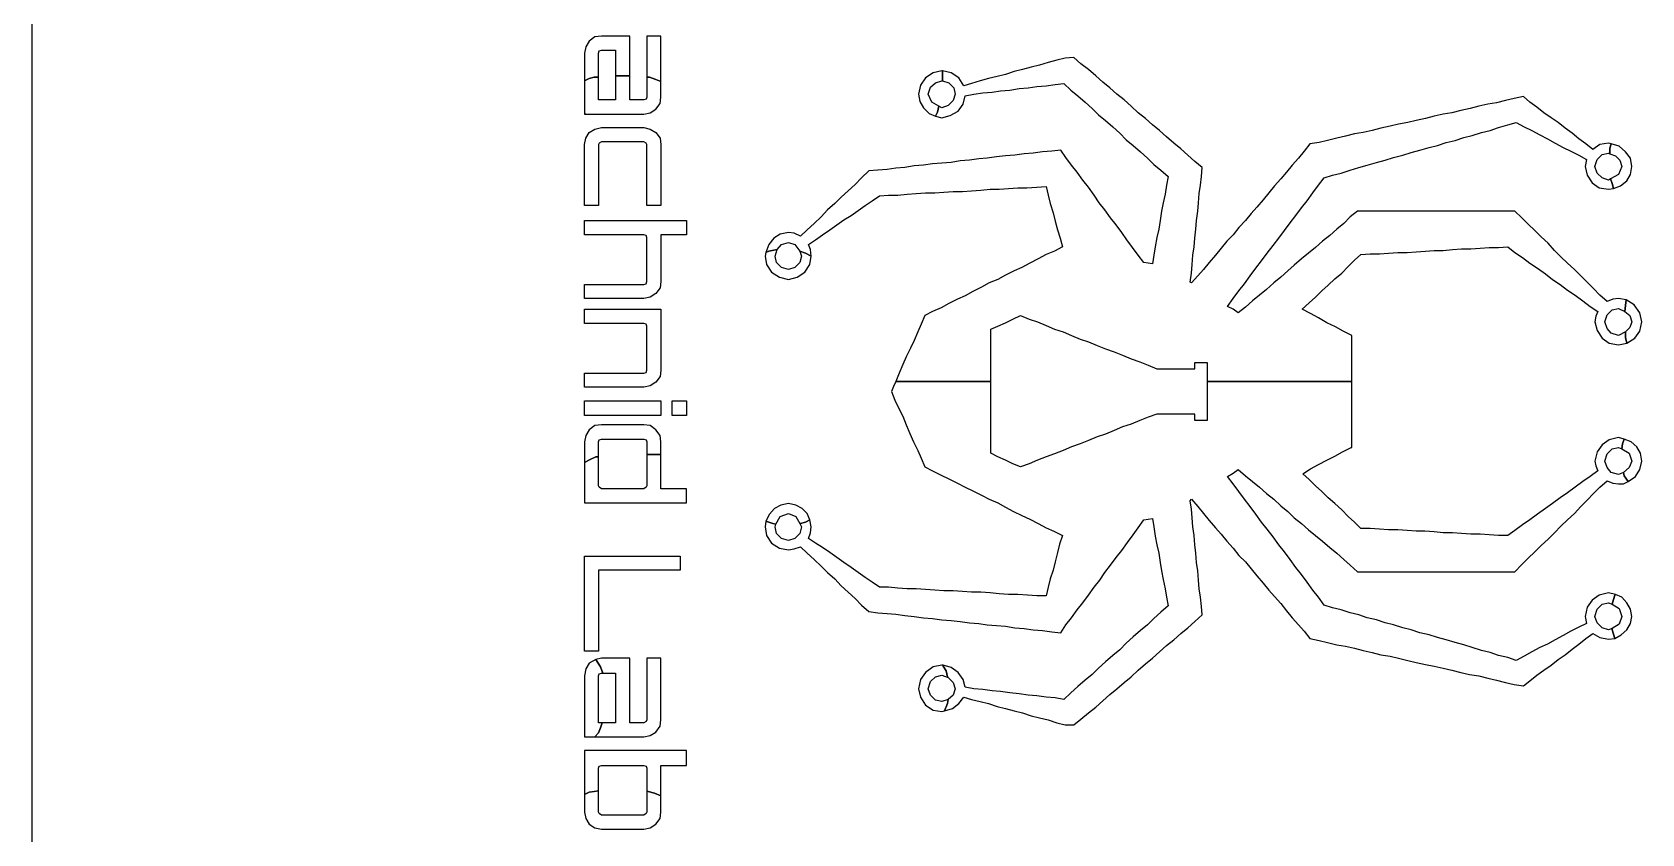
# Model space of a CAD drawing. Extents: x 0 to 104, y 0 to 74.
# Drawn here: x 0 to 22.7, y 43.23 to 54.53 of the extents above; entities that cross this region are included whole.
import ezdxf

# ---------------------------------------------------------------- set-up
doc = ezdxf.new("R2010")
doc.units = 0
doc.layers.add('20', color=178, linetype='CONTINUOUS')
doc.layers.add('21', color=251, linetype='CONTINUOUS')

msp = doc.modelspace()

# ---------------------------------------------------------------- linework, layer by layer
at = {"layer": '20'}
msp.add_line((0, 0), (0, 73.66), dxfattribs=at)
at = {"layer": '21'}
for p, q in [((7.935, 54.47), (7.855, 54.41)), ((8.025, 54.48), (7.935, 54.47)), ((8.425, 54.48), (8.025, 54.48)), ((8.425, 53.92), (8.425, 54.48)), ((8.865, 54.48), (8.665, 54.48)), ((8.665, 54.48), (8.665, 53.9)), ((8.865, 53.84), (8.865, 54.48)), ((7.805, 54.33), (7.785, 54.24)), ((7.855, 54.41), (7.805, 54.33)), ((7.985, 54.24), (7.995, 54.27)), ((7.995, 54.27), (8.025, 54.28)), ((8.025, 54.28), (8.225, 54.28)), ((8.225, 54.28), (8.225, 53.92)), ((7.785, 54.24), (7.785, 53.85)), ((7.985, 53.9), (7.985, 54.24)), ((14.085, 54.04), (13.965, 54.01)), ((14.205, 54.07), (14.085, 54.04)), ((14.325, 54.11), (14.205, 54.07)), ((14.445, 54.14), (14.325, 54.11)), ((14.565, 54.17), (14.445, 54.14)), ((14.685, 54.18), (14.565, 54.17)), ((14.785, 54.09), (14.685, 54.18)), ((14.895, 54.01), (14.785, 54.09)), ((7.855, 53.88), (7.785, 53.85)), ((7.785, 53.85), (7.855, 53.88)), ((7.785, 53.85), (7.785, 53.39)), ((7.925, 53.9), (7.855, 53.88)), ((7.855, 53.88), (7.925, 53.9)), ((7.985, 53.9), (7.925, 53.9)), ((7.925, 53.9), (7.985, 53.9)), ((7.985, 53.58), (7.985, 53.9)), ((8.425, 53.92), (8.225, 53.92)), ((8.225, 53.92), (8.225, 53.58)), ((8.225, 53.92), (8.325, 53.92)), ((8.325, 53.92), (8.425, 53.92)), ((8.425, 53.58), (8.425, 53.92)), ((8.705, 53.9), (8.665, 53.9)), ((8.665, 53.9), (8.665, 53.62)), ((8.665, 53.9), (8.705, 53.9)), ((8.795, 53.87), (8.705, 53.9)), ((8.705, 53.9), (8.795, 53.87)), ((8.865, 53.84), (8.795, 53.87)), ((8.795, 53.87), (8.865, 53.84)), ((8.865, 53.73), (8.865, 53.84)), ((12.525, 53.79), (12.495, 53.66)), ((12.595, 53.89), (12.525, 53.79)), ((12.705, 53.96), (12.595, 53.89)), ((12.665, 53.76), (12.735, 53.82)), ((12.825, 53.99), (12.705, 53.96)), ((12.735, 53.82), (12.825, 53.85)), ((12.835, 53.99), (12.825, 53.99)), ((12.825, 53.85), (12.835, 53.85)), ((12.955, 53.96), (12.835, 53.99)), ((12.835, 53.99), (12.835, 53.85)), ((12.835, 53.85), (12.835, 53.99)), ((12.835, 53.85), (12.925, 53.82)), ((12.925, 53.82), (12.995, 53.75)), ((13.065, 53.89), (12.955, 53.96)), ((13.135, 53.78), (13.065, 53.89)), ((13.245, 53.81), (13.135, 53.78)), ((13.365, 53.85), (13.245, 53.81)), ((13.485, 53.88), (13.365, 53.85)), ((13.605, 53.91), (13.485, 53.88)), ((13.725, 53.94), (13.605, 53.91)), ((13.845, 53.98), (13.725, 53.94)), ((13.965, 54.01), (13.845, 53.98)), ((14.295, 53.78), (14.425, 53.8)), ((14.425, 53.8), (14.545, 53.81)), ((14.545, 53.81), (14.645, 53.72)), ((14.995, 53.92), (14.895, 54.01)), ((15.095, 53.83), (14.995, 53.92)), ((15.195, 53.75), (15.095, 53.83)), ((8.225, 53.58), (7.985, 53.58)), ((8.625, 53.58), (8.425, 53.58)), ((8.655, 53.59), (8.625, 53.58)), ((8.665, 53.62), (8.655, 53.59)), ((8.855, 53.53), (8.865, 53.62)), ((8.865, 53.62), (8.865, 53.73)), ((12.495, 53.66), (12.515, 53.56)), ((12.635, 53.66), (12.665, 53.76)), ((12.685, 53.55), (12.635, 53.66)), ((12.985, 53.57), (12.915, 53.5)), ((13.015, 53.66), (12.985, 53.57)), ((12.995, 53.75), (13.015, 53.66)), ((13.125, 53.52), (13.155, 53.64)), ((13.155, 53.64), (13.275, 53.66)), ((13.275, 53.66), (13.405, 53.68)), ((13.405, 53.68), (13.535, 53.69)), ((13.535, 53.69), (13.655, 53.71)), ((13.655, 53.71), (13.785, 53.72)), ((13.785, 53.72), (13.915, 53.74)), ((13.915, 53.74), (14.045, 53.75)), ((14.045, 53.75), (14.165, 53.77)), ((14.165, 53.77), (14.295, 53.78)), ((14.645, 53.72), (14.745, 53.64)), ((14.745, 53.64), (14.845, 53.55)), ((15.295, 53.66), (15.195, 53.75)), ((15.395, 53.58), (15.295, 53.66)), ((15.495, 53.49), (15.395, 53.58)), ((20.775, 53.57), (20.645, 53.54)), ((20.895, 53.6), (20.775, 53.57)), ((21.025, 53.63), (20.895, 53.6)), ((21.115, 53.55), (21.025, 53.63)), ((7.785, 53.39), (7.805, 53.38)), ((7.785, 53.39), (7.785, 53.38)), ((7.805, 53.38), (7.785, 53.39)), ((7.785, 53.38), (7.805, 53.38)), ((7.805, 53.38), (8.625, 53.38)), ((8.625, 53.38), (8.715, 53.4)), ((8.715, 53.4), (8.795, 53.45)), ((8.795, 53.45), (8.855, 53.53)), ((12.515, 53.56), (12.565, 53.47)), ((12.565, 53.47), (12.645, 53.39)), ((12.645, 53.39), (12.735, 53.35)), ((12.785, 53.49), (12.685, 53.55)), ((12.765, 53.41), (12.735, 53.35)), ((12.735, 53.35), (12.765, 53.41)), ((12.735, 53.35), (12.825, 53.33)), ((12.785, 53.49), (12.765, 53.41)), ((12.765, 53.41), (12.785, 53.49)), ((12.825, 53.47), (12.785, 53.49)), ((12.915, 53.5), (12.825, 53.47)), ((12.825, 53.33), (12.945, 53.36)), ((12.945, 53.36), (13.055, 53.42)), ((13.055, 53.42), (13.125, 53.52)), ((14.845, 53.55), (14.945, 53.46)), ((14.945, 53.46), (15.035, 53.37)), ((15.035, 53.37), (15.135, 53.29)), ((15.595, 53.4), (15.495, 53.49)), ((15.695, 53.32), (15.595, 53.4)), ((19.765, 53.35), (19.645, 53.32)), ((19.895, 53.38), (19.765, 53.35)), ((20.015, 53.4), (19.895, 53.38)), ((20.145, 53.43), (20.015, 53.4)), ((20.275, 53.46), (20.145, 53.43)), ((20.395, 53.49), (20.275, 53.46)), ((20.525, 53.52), (20.395, 53.49)), ((20.645, 53.54), (20.525, 53.52)), ((21.215, 53.48), (21.115, 53.55)), ((21.315, 53.4), (21.215, 53.48)), ((21.415, 53.33), (21.315, 53.4)), ((7.805, 53.04), (7.855, 53.12)), ((7.855, 53.12), (7.935, 53.17)), ((7.935, 53.17), (8.025, 53.19)), ((8.025, 53.19), (8.625, 53.19)), ((8.625, 53.19), (8.715, 53.17)), ((8.715, 53.17), (8.795, 53.12)), ((8.795, 53.12), (8.855, 53.04)), ((15.135, 53.29), (15.235, 53.2)), ((15.235, 53.2), (15.335, 53.11)), ((15.335, 53.11), (15.425, 53.02)), ((15.795, 53.23), (15.695, 53.32)), ((15.895, 53.15), (15.795, 53.23)), ((15.995, 53.06), (15.895, 53.15)), ((18.765, 53.12), (18.645, 53.1)), ((18.895, 53.15), (18.765, 53.12)), ((19.015, 53.18), (18.895, 53.15)), ((19.145, 53.21), (19.015, 53.18)), ((19.265, 53.24), (19.145, 53.21)), ((19.395, 53.26), (19.265, 53.24)), ((19.515, 53.29), (19.395, 53.26)), ((19.645, 53.32), (19.515, 53.29)), ((20.305, 53.08), (20.435, 53.12)), ((20.435, 53.12), (20.555, 53.15)), ((20.555, 53.15), (20.675, 53.19)), ((20.675, 53.19), (20.805, 53.23)), ((20.805, 53.23), (20.925, 53.26)), ((20.925, 53.26), (21.035, 53.2)), ((21.035, 53.2), (21.145, 53.15)), ((21.145, 53.15), (21.255, 53.09)), ((21.515, 53.26), (21.415, 53.33)), ((21.615, 53.18), (21.515, 53.26)), ((21.715, 53.11), (21.615, 53.18)), ((21.805, 53.03), (21.715, 53.11)), ((7.785, 52.95), (7.805, 53.04)), ((7.785, 52.09), (7.785, 52.95)), ((7.995, 52.97), (7.985, 52.95)), ((7.985, 52.95), (7.985, 52.09)), ((8.025, 52.99), (7.995, 52.97)), ((8.625, 52.99), (8.025, 52.99)), ((8.655, 52.97), (8.625, 52.99)), ((8.665, 52.95), (8.655, 52.97)), ((8.665, 52.09), (8.665, 52.95)), ((8.855, 53.04), (8.865, 52.95)), ((8.865, 52.95), (8.865, 52.09)), ((15.425, 53.02), (15.525, 52.94)), ((15.525, 52.94), (15.625, 52.85)), ((16.095, 52.97), (15.995, 53.06)), ((16.195, 52.89), (16.095, 52.97)), ((16.295, 52.8), (16.195, 52.89)), ((18.015, 52.96), (17.935, 52.86)), ((18.145, 52.98), (18.015, 52.96)), ((18.265, 53.01), (18.145, 52.98)), ((18.395, 53.04), (18.265, 53.01)), ((18.515, 53.07), (18.395, 53.04)), ((18.645, 53.1), (18.515, 53.07)), ((19.565, 52.87), (19.695, 52.91)), ((19.695, 52.91), (19.815, 52.94)), ((19.815, 52.94), (19.935, 52.98)), ((19.935, 52.98), (20.065, 53.01)), ((20.065, 53.01), (20.185, 53.05)), ((20.185, 53.05), (20.305, 53.08)), ((21.255, 53.09), (21.365, 53.03)), ((21.365, 53.03), (21.475, 52.97)), ((21.475, 52.97), (21.585, 52.91)), ((21.585, 52.91), (21.695, 52.86)), ((21.905, 52.96), (21.805, 53.03)), ((22.005, 52.88), (21.905, 52.96)), ((22.105, 52.95), (22.005, 52.88)), ((22.225, 52.97), (22.105, 52.95)), ((22.265, 52.96), (22.225, 52.97)), ((22.265, 52.96), (22.245, 52.9)), ((22.245, 52.9), (22.265, 52.96)), ((22.245, 52.9), (22.245, 52.82)), ((22.245, 52.82), (22.245, 52.9)), ((22.375, 52.93), (22.265, 52.96)), ((22.465, 52.85), (22.375, 52.93)), ((12.565, 52.66), (12.435, 52.65)), ((12.695, 52.68), (12.565, 52.66)), ((12.825, 52.69), (12.695, 52.68)), ((12.955, 52.7), (12.825, 52.69)), ((13.085, 52.72), (12.955, 52.7)), ((13.215, 52.73), (13.085, 52.72)), ((13.345, 52.75), (13.215, 52.73)), ((13.465, 52.76), (13.345, 52.75)), ((13.595, 52.78), (13.465, 52.76)), ((13.725, 52.79), (13.595, 52.78)), ((13.855, 52.8), (13.725, 52.79)), ((13.985, 52.82), (13.855, 52.8)), ((14.115, 52.83), (13.985, 52.82)), ((14.245, 52.85), (14.115, 52.83)), ((14.375, 52.86), (14.245, 52.85)), ((14.505, 52.87), (14.375, 52.86)), ((14.575, 52.77), (14.505, 52.87)), ((14.655, 52.66), (14.575, 52.77)), ((14.735, 52.56), (14.655, 52.66)), ((15.625, 52.85), (15.725, 52.76)), ((15.725, 52.76), (15.815, 52.67)), ((15.815, 52.67), (15.915, 52.59)), ((16.395, 52.71), (16.295, 52.8)), ((16.495, 52.63), (16.395, 52.71)), ((17.765, 52.66), (17.685, 52.56)), ((17.855, 52.76), (17.765, 52.66)), ((17.935, 52.86), (17.855, 52.76)), ((18.705, 52.63), (18.825, 52.66)), ((18.825, 52.66), (18.955, 52.7)), ((18.955, 52.7), (19.075, 52.73)), ((19.075, 52.73), (19.195, 52.77)), ((19.195, 52.77), (19.325, 52.8)), ((19.325, 52.8), (19.445, 52.84)), ((19.445, 52.84), (19.565, 52.87)), ((21.695, 52.86), (21.805, 52.8)), ((21.805, 52.8), (21.915, 52.74)), ((21.915, 52.74), (21.895, 52.64)), ((22.035, 52.64), (22.065, 52.74)), ((22.065, 52.74), (22.135, 52.81)), ((22.135, 52.81), (22.225, 52.83)), ((22.225, 52.83), (22.245, 52.82)), ((22.245, 52.82), (22.325, 52.79)), ((22.325, 52.79), (22.385, 52.73)), ((22.385, 52.73), (22.415, 52.64)), ((22.535, 52.76), (22.465, 52.85)), ((22.555, 52.64), (22.535, 52.76)), ((11.695, 52.48), (11.605, 52.39)), ((11.795, 52.58), (11.695, 52.48)), ((11.925, 52.59), (11.795, 52.58)), ((12.055, 52.6), (11.925, 52.59)), ((12.175, 52.62), (12.055, 52.6)), ((12.305, 52.63), (12.175, 52.62)), ((12.435, 52.65), (12.305, 52.63)), ((14.815, 52.45), (14.735, 52.56)), ((14.895, 52.35), (14.815, 52.45)), ((15.915, 52.59), (16.015, 52.5)), ((16.015, 52.5), (15.995, 52.38)), ((16.475, 52.38), (16.485, 52.5)), ((16.485, 52.5), (16.495, 52.63)), ((17.605, 52.47), (17.515, 52.37)), ((17.685, 52.56), (17.605, 52.47)), ((18.135, 52.38), (18.215, 52.48)), ((18.215, 52.48), (18.335, 52.52)), ((18.335, 52.52), (18.455, 52.55)), ((18.455, 52.55), (18.585, 52.59)), ((18.585, 52.59), (18.705, 52.63)), ((21.895, 52.64), (21.925, 52.52)), ((21.925, 52.52), (21.995, 52.41)), ((22.065, 52.55), (22.035, 52.64)), ((22.135, 52.48), (22.065, 52.55)), ((22.225, 52.45), (22.135, 52.48)), ((22.255, 52.47), (22.225, 52.45)), ((22.365, 52.53), (22.255, 52.47)), ((22.255, 52.47), (22.275, 52.4)), ((22.275, 52.4), (22.255, 52.47)), ((22.415, 52.64), (22.365, 52.53)), ((22.395, 52.37), (22.485, 52.44)), ((22.485, 52.44), (22.535, 52.53)), ((22.535, 52.53), (22.555, 52.64)), ((11.405, 52.21), (11.315, 52.12)), ((11.505, 52.3), (11.405, 52.21)), ((11.605, 52.39), (11.505, 52.3)), ((11.845, 52.16), (11.945, 52.23)), ((11.945, 52.23), (12.075, 52.24)), ((12.075, 52.24), (12.205, 52.24)), ((12.205, 52.24), (12.335, 52.25)), ((12.335, 52.25), (12.465, 52.26)), ((12.465, 52.26), (12.595, 52.27)), ((12.595, 52.27), (12.725, 52.27)), ((12.725, 52.27), (12.855, 52.28)), ((12.855, 52.28), (12.985, 52.29)), ((12.985, 52.29), (13.115, 52.29)), ((13.115, 52.29), (13.245, 52.3)), ((13.245, 52.3), (13.375, 52.31)), ((13.375, 52.31), (13.505, 52.32)), ((13.505, 52.32), (13.635, 52.32)), ((13.635, 52.32), (13.765, 52.33)), ((13.765, 52.33), (13.895, 52.34)), ((13.895, 52.34), (14.025, 52.34)), ((14.025, 52.34), (14.165, 52.35)), ((14.165, 52.35), (14.295, 52.36)), ((14.295, 52.36), (14.325, 52.24)), ((14.325, 52.24), (14.355, 52.12)), ((14.975, 52.24), (14.895, 52.35)), ((15.045, 52.13), (14.975, 52.24)), ((15.975, 52.25), (15.945, 52.13)), ((15.995, 52.38), (15.975, 52.25)), ((16.445, 52.13), (16.455, 52.26)), ((16.455, 52.26), (16.475, 52.38)), ((17.435, 52.27), (17.355, 52.17)), ((17.515, 52.37), (17.435, 52.27)), ((17.975, 52.16), (18.055, 52.27)), ((18.055, 52.27), (18.135, 52.38)), ((21.995, 52.41), (22.095, 52.34)), ((22.095, 52.34), (22.225, 52.32)), ((22.225, 52.32), (22.295, 52.33)), ((22.275, 52.4), (22.295, 52.33)), ((22.295, 52.33), (22.275, 52.4)), ((22.295, 52.33), (22.395, 52.37)), ((7.985, 52.09), (7.785, 52.09)), ((8.865, 52.09), (8.665, 52.09)), ((11.215, 52.03), (11.125, 51.93)), ((11.315, 52.12), (11.215, 52.03)), ((11.545, 51.95), (11.645, 52.02)), ((11.645, 52.02), (11.745, 52.09)), ((11.745, 52.09), (11.845, 52.16)), ((14.355, 52.12), (14.395, 51.99)), ((14.395, 51.99), (14.425, 51.87)), ((15.125, 52.03), (15.045, 52.13)), ((15.205, 51.92), (15.125, 52.03)), ((15.925, 52.01), (15.905, 51.88)), ((15.945, 52.13), (15.925, 52.01)), ((16.415, 51.88), (16.435, 52.01)), ((16.435, 52.01), (16.445, 52.13)), ((17.185, 51.98), (17.105, 51.88)), ((17.265, 52.07), (17.185, 51.98)), ((17.355, 52.17), (17.265, 52.07)), ((17.815, 51.95), (17.895, 52.06)), ((17.895, 52.06), (17.975, 52.16)), ((18.685, 52.01), (18.585, 51.93)), ((20.905, 52.01), (18.685, 52.01)), ((21.005, 51.92), (20.905, 52.01)), ((7.785, 51.68), (7.785, 51.88)), ((7.785, 51.88), (9.225, 51.88)), ((9.225, 51.88), (9.225, 51.68)), ((10.925, 51.75), (10.835, 51.66)), ((11.025, 51.84), (10.925, 51.75)), ((11.125, 51.93), (11.025, 51.84)), ((11.145, 51.68), (11.245, 51.75)), ((11.245, 51.75), (11.345, 51.82)), ((11.345, 51.82), (11.445, 51.89)), ((11.445, 51.89), (11.545, 51.95)), ((14.425, 51.87), (14.455, 51.75)), ((14.455, 51.75), (14.495, 51.63)), ((15.285, 51.82), (15.205, 51.92)), ((15.365, 51.71), (15.285, 51.82)), ((15.885, 51.76), (15.855, 51.64)), ((15.905, 51.88), (15.885, 51.76)), ((16.395, 51.63), (16.405, 51.76)), ((16.405, 51.76), (16.415, 51.88)), ((17.015, 51.78), (16.935, 51.68)), ((17.105, 51.88), (17.015, 51.78)), ((17.655, 51.74), (17.735, 51.85)), ((17.735, 51.85), (17.815, 51.95)), ((18.395, 51.76), (18.295, 51.67)), ((18.495, 51.84), (18.395, 51.76)), ((18.585, 51.93), (18.495, 51.84)), ((21.095, 51.83), (21.005, 51.92)), ((21.185, 51.74), (21.095, 51.83)), ((8.625, 51.68), (7.785, 51.68)), ((8.655, 51.67), (8.625, 51.68)), ((8.665, 51.64), (8.655, 51.67)), ((8.665, 51.02), (8.665, 51.64)), ((9.225, 51.68), (8.865, 51.68)), ((8.865, 51.68), (8.865, 51.15)), ((10.385, 51.54), (10.345, 51.43)), ((10.455, 51.63), (10.385, 51.54)), ((10.545, 51.69), (10.455, 51.63)), ((10.505, 51.47), (10.565, 51.54)), ((10.665, 51.71), (10.545, 51.69)), ((10.565, 51.54), (10.665, 51.57)), ((10.745, 51.7), (10.665, 51.71)), ((10.665, 51.57), (10.755, 51.54)), ((10.835, 51.66), (10.745, 51.7)), ((10.755, 51.54), (10.825, 51.45)), ((10.945, 51.54), (11.045, 51.61)), ((10.975, 51.47), (10.945, 51.54)), ((11.045, 51.61), (11.145, 51.68)), ((14.495, 51.63), (14.525, 51.51)), ((15.435, 51.61), (15.365, 51.71)), ((15.515, 51.5), (15.435, 51.61)), ((15.855, 51.64), (15.835, 51.51)), ((16.385, 51.51), (16.395, 51.63)), ((16.845, 51.59), (16.765, 51.49)), ((16.935, 51.68), (16.845, 51.59)), ((17.415, 51.42), (17.495, 51.53)), ((17.495, 51.53), (17.575, 51.63)), ((17.575, 51.63), (17.655, 51.74)), ((18.195, 51.59), (18.095, 51.5)), ((18.295, 51.67), (18.195, 51.59)), ((21.275, 51.65), (21.185, 51.74)), ((21.375, 51.56), (21.275, 51.65)), ((21.465, 51.46), (21.375, 51.56)), ((10.345, 51.43), (10.335, 51.38)), ((10.335, 51.38), (10.355, 51.26)), ((10.345, 51.43), (10.385, 51.45)), ((10.385, 51.45), (10.345, 51.43)), ((10.385, 51.45), (10.505, 51.47)), ((10.505, 51.47), (10.385, 51.45)), ((10.475, 51.38), (10.505, 51.47)), ((10.495, 51.29), (10.475, 51.38)), ((10.825, 51.45), (10.905, 51.42)), ((10.905, 51.42), (10.825, 51.45)), ((10.825, 51.45), (10.845, 51.38)), ((10.845, 51.38), (10.825, 51.29)), ((10.905, 51.42), (10.985, 51.38)), ((10.985, 51.38), (10.905, 51.42)), ((10.965, 51.26), (10.985, 51.38)), ((10.985, 51.38), (10.975, 51.47)), ((14.185, 51.34), (14.065, 51.28)), ((14.295, 51.4), (14.185, 51.34)), ((14.415, 51.45), (14.295, 51.4)), ((14.525, 51.51), (14.415, 51.45)), ((15.595, 51.39), (15.515, 51.5)), ((15.675, 51.29), (15.595, 51.39)), ((15.815, 51.39), (15.795, 51.27)), ((15.835, 51.51), (15.815, 51.39)), ((16.355, 51.26), (16.365, 51.39)), ((16.365, 51.39), (16.385, 51.51)), ((16.685, 51.39), (16.595, 51.29)), ((16.765, 51.49), (16.685, 51.39)), ((17.255, 51.21), (17.335, 51.31)), ((17.335, 51.31), (17.415, 51.42)), ((17.895, 51.34), (17.795, 51.25)), ((17.995, 51.42), (17.895, 51.34)), ((18.095, 51.5), (17.995, 51.42)), ((18.555, 51.23), (18.645, 51.32)), ((18.645, 51.32), (18.735, 51.4)), ((18.735, 51.4), (18.865, 51.41)), ((18.865, 51.41), (18.995, 51.41)), ((18.995, 51.41), (19.125, 51.42)), ((19.125, 51.42), (19.255, 51.43)), ((19.255, 51.43), (19.385, 51.43)), ((19.385, 51.43), (19.515, 51.44)), ((19.515, 51.44), (19.645, 51.45)), ((19.645, 51.45), (19.765, 51.46)), ((19.765, 51.46), (19.895, 51.46)), ((19.895, 51.46), (20.025, 51.47)), ((20.025, 51.47), (20.155, 51.48)), ((20.155, 51.48), (20.285, 51.48)), ((20.285, 51.48), (20.415, 51.49)), ((20.415, 51.49), (20.545, 51.5)), ((20.545, 51.5), (20.675, 51.5)), ((20.675, 51.5), (20.805, 51.51)), ((20.805, 51.51), (20.905, 51.43)), ((20.905, 51.43), (21.015, 51.36)), ((21.015, 51.36), (21.115, 51.28)), ((21.555, 51.37), (21.465, 51.46)), ((21.645, 51.28), (21.555, 51.37)), ((8.865, 51.15), (8.865, 51.02)), ((10.355, 51.26), (10.425, 51.15)), ((10.425, 51.15), (10.535, 51.08)), ((10.565, 51.22), (10.495, 51.29)), ((10.535, 51.08), (10.665, 51.05)), ((10.665, 51.19), (10.565, 51.22)), ((10.755, 51.22), (10.665, 51.19)), ((10.665, 51.05), (10.785, 51.08)), ((10.825, 51.29), (10.755, 51.22)), ((10.785, 51.08), (10.895, 51.15)), ((10.895, 51.15), (10.965, 51.26)), ((13.725, 51.11), (13.615, 51.05)), ((13.845, 51.17), (13.725, 51.11)), ((13.955, 51.22), (13.845, 51.17)), ((14.065, 51.28), (13.955, 51.22)), ((15.795, 51.27), (15.675, 51.29)), ((16.325, 51.01), (16.345, 51.14)), ((16.345, 51.14), (16.355, 51.26)), ((16.435, 51.1), (16.345, 51)), ((16.515, 51.19), (16.435, 51.1)), ((16.595, 51.29), (16.515, 51.19)), ((17.095, 50.99), (17.175, 51.1)), ((17.175, 51.1), (17.255, 51.21)), ((17.605, 51.08), (17.505, 51)), ((17.705, 51.17), (17.605, 51.08)), ((17.795, 51.25), (17.705, 51.17)), ((18.365, 51.06), (18.465, 51.14)), ((18.465, 51.14), (18.555, 51.23)), ((21.115, 51.28), (21.225, 51.21)), ((21.225, 51.21), (21.335, 51.13)), ((21.335, 51.13), (21.435, 51.05)), ((21.745, 51.19), (21.645, 51.28)), ((21.835, 51.1), (21.745, 51.19)), ((21.925, 51.01), (21.835, 51.1)), ((7.785, 50.78), (7.785, 50.98)), ((7.785, 50.98), (8.625, 50.98)), ((8.625, 50.98), (8.655, 50.99)), ((8.655, 50.99), (8.665, 51.02)), ((8.795, 50.85), (8.715, 50.8)), ((8.855, 50.93), (8.795, 50.85)), ((8.865, 51.02), (8.855, 50.93)), ((13.265, 50.88), (13.155, 50.82)), ((13.385, 50.94), (13.265, 50.88)), ((13.495, 51), (13.385, 50.94)), ((13.615, 51.05), (13.495, 51)), ((16.345, 51), (16.325, 51.01)), ((16.935, 50.78), (17.015, 50.89)), ((17.015, 50.89), (17.095, 50.99)), ((17.405, 50.91), (17.305, 50.83)), ((17.505, 51), (17.405, 50.91)), ((18.095, 50.8), (18.185, 50.89)), ((18.185, 50.89), (18.275, 50.97)), ((18.275, 50.97), (18.365, 51.06)), ((21.435, 51.05), (21.545, 50.98)), ((21.545, 50.98), (21.645, 50.9)), ((21.645, 50.9), (21.755, 50.83)), ((22.015, 50.92), (21.925, 51.01)), ((22.105, 50.83), (22.015, 50.92)), ((8.625, 50.78), (7.785, 50.78)), ((7.785, 50.43), (7.785, 50.63)), ((7.785, 50.63), (8.865, 50.63)), ((8.715, 50.8), (8.625, 50.78)), ((8.865, 50.63), (8.865, 49.9)), ((12.815, 50.65), (12.695, 50.6)), ((12.925, 50.71), (12.815, 50.65)), ((13.045, 50.77), (12.925, 50.71)), ((13.155, 50.82), (13.045, 50.77)), ((16.855, 50.67), (16.935, 50.78)), ((16.935, 50.63), (16.855, 50.67)), ((17.005, 50.58), (16.935, 50.63)), ((17.105, 50.66), (17.005, 50.58)), ((17.205, 50.75), (17.105, 50.66)), ((17.305, 50.83), (17.205, 50.75)), ((17.905, 50.63), (18.005, 50.72)), ((18.025, 50.57), (17.905, 50.63)), ((18.005, 50.72), (18.095, 50.8)), ((21.755, 50.83), (21.865, 50.75)), ((21.865, 50.75), (21.965, 50.67)), ((21.965, 50.67), (22.075, 50.6)), ((22.205, 50.74), (22.105, 50.83)), ((22.285, 50.77), (22.205, 50.74)), ((22.205, 50.55), (22.275, 50.62)), ((22.275, 50.62), (22.365, 50.64)), ((22.365, 50.78), (22.285, 50.77)), ((22.475, 50.76), (22.365, 50.78)), ((22.365, 50.64), (22.455, 50.6)), ((22.465, 50.68), (22.455, 50.6)), ((22.455, 50.6), (22.465, 50.68)), ((22.475, 50.76), (22.465, 50.68)), ((22.465, 50.68), (22.475, 50.76)), ((22.585, 50.69), (22.475, 50.76)), ((22.665, 50.58), (22.585, 50.69)), ((8.625, 50.43), (7.785, 50.43)), ((8.655, 50.42), (8.625, 50.43)), ((8.665, 50.39), (8.655, 50.42)), ((8.665, 49.77), (8.665, 50.39)), ((12.535, 50.42), (12.485, 50.31)), ((12.585, 50.54), (12.535, 50.42)), ((12.695, 50.6), (12.585, 50.54)), ((13.515, 50.35), (13.615, 50.39)), ((13.615, 50.39), (13.725, 50.44)), ((13.725, 50.44), (13.825, 50.49)), ((13.825, 50.49), (13.935, 50.54)), ((13.935, 50.54), (14.055, 50.49)), ((14.055, 50.49), (14.175, 50.45)), ((14.175, 50.45), (14.295, 50.4)), ((14.295, 50.4), (14.415, 50.35)), ((18.135, 50.51), (18.025, 50.57)), ((18.255, 50.44), (18.135, 50.51)), ((18.375, 50.38), (18.255, 50.44)), ((22.045, 50.53), (22.035, 50.45)), ((22.035, 50.45), (22.065, 50.33)), ((22.075, 50.6), (22.045, 50.53)), ((22.175, 50.45), (22.205, 50.55)), ((22.205, 50.36), (22.175, 50.45)), ((22.455, 50.6), (22.525, 50.54)), ((22.525, 50.54), (22.555, 50.45)), ((22.555, 50.45), (22.525, 50.37)), ((22.695, 50.45), (22.665, 50.58)), ((22.665, 50.32), (22.695, 50.45)), ((12.435, 50.19), (12.385, 50.08)), ((12.485, 50.31), (12.435, 50.19)), ((13.515, 49.61), (13.515, 50.35)), ((14.415, 50.35), (14.535, 50.31)), ((14.535, 50.31), (14.655, 50.26)), ((14.655, 50.26), (14.775, 50.21)), ((14.775, 50.21), (14.895, 50.17)), ((14.895, 50.17), (15.015, 50.12)), ((18.485, 50.32), (18.375, 50.38)), ((18.605, 50.26), (18.485, 50.32)), ((18.605, 49.61), (18.605, 50.26)), ((22.065, 50.33), (22.135, 50.22)), ((22.135, 50.22), (22.235, 50.15)), ((22.265, 50.29), (22.205, 50.36)), ((22.365, 50.26), (22.265, 50.29)), ((22.465, 50.31), (22.365, 50.26)), ((22.525, 50.37), (22.465, 50.31)), ((22.465, 50.31), (22.465, 50.23)), ((22.465, 50.23), (22.465, 50.31)), ((22.465, 50.23), (22.485, 50.15)), ((22.485, 50.15), (22.465, 50.23)), ((22.485, 50.15), (22.595, 50.22)), ((22.595, 50.22), (22.665, 50.32)), ((12.325, 49.96), (12.275, 49.85)), ((12.385, 50.08), (12.325, 49.96)), ((15.015, 50.12), (15.135, 50.07)), ((15.135, 50.07), (15.255, 50.03)), ((15.255, 50.03), (15.375, 49.98)), ((15.375, 49.98), (15.495, 49.93)), ((15.495, 49.93), (15.615, 49.89)), ((22.235, 50.15), (22.365, 50.13)), ((22.365, 50.13), (22.485, 50.15)), ((7.785, 49.53), (7.785, 49.73)), ((7.785, 49.73), (8.625, 49.73)), ((8.625, 49.73), (8.655, 49.74)), ((8.655, 49.74), (8.665, 49.77)), ((8.865, 49.77), (8.855, 49.68)), ((8.865, 49.9), (8.865, 49.77)), ((12.225, 49.73), (12.175, 49.61)), ((12.275, 49.85), (12.225, 49.73)), ((15.615, 49.89), (15.735, 49.84)), ((15.735, 49.84), (15.855, 49.79)), ((15.855, 49.79), (16.395, 49.79)), ((16.395, 49.79), (16.395, 49.88)), ((16.395, 49.88), (16.565, 49.88)), ((16.565, 49.88), (16.565, 49.61)), ((8.625, 49.53), (7.785, 49.53)), ((8.715, 49.55), (8.625, 49.53)), ((8.795, 49.6), (8.715, 49.55)), ((8.855, 49.68), (8.795, 49.6)), ((12.145, 49.54), (12.115, 49.47)), ((12.175, 49.61), (12.145, 49.54)), ((12.175, 49.61), (13.515, 49.61)), ((12.305, 49.61), (12.175, 49.61)), ((13.515, 49.61), (12.305, 49.61)), ((13.515, 48.6), (13.515, 49.61)), ((16.565, 49.61), (18.605, 49.61)), ((18.605, 49.61), (16.565, 49.61)), ((16.565, 49.61), (16.565, 49.06)), ((18.605, 48.68), (18.605, 49.61)), ((7.785, 49.34), (8.865, 49.34)), ((7.785, 49.24), (7.785, 49.34)), ((8.865, 49.34), (8.865, 49.13)), ((9.025, 49.13), (9.025, 49.34)), ((9.025, 49.34), (9.125, 49.34)), ((9.125, 49.34), (9.225, 49.34)), ((9.225, 49.34), (9.225, 49.13)), ((12.115, 49.47), (12.165, 49.35)), ((12.165, 49.35), (12.215, 49.24)), ((7.785, 49.13), (7.785, 49.24)), ((8.865, 49.13), (7.785, 49.13)), ((9.225, 49.13), (9.025, 49.13)), ((12.215, 49.24), (12.275, 49.12)), ((12.275, 49.12), (12.325, 49)), ((15.615, 49.06), (15.495, 49.01)), ((15.735, 49.11), (15.615, 49.06)), ((15.855, 49.15), (15.735, 49.11)), ((16.395, 49.15), (15.855, 49.15)), ((16.395, 49.06), (16.395, 49.15)), ((16.565, 49.06), (16.395, 49.06)), ((7.805, 48.85), (7.785, 48.76)), ((7.855, 48.93), (7.805, 48.85)), ((7.935, 48.99), (7.855, 48.93)), ((8.025, 49), (7.935, 48.99)), ((7.995, 48.79), (8.025, 48.8)), ((8.625, 49), (8.025, 49)), ((8.025, 48.8), (8.625, 48.8)), ((8.715, 48.99), (8.625, 49)), ((8.625, 48.8), (8.655, 48.79)), ((8.795, 48.93), (8.715, 48.99)), ((8.855, 48.85), (8.795, 48.93)), ((8.865, 48.76), (8.855, 48.85)), ((12.325, 49), (12.375, 48.88)), ((12.375, 48.88), (12.425, 48.76)), ((15.015, 48.83), (14.895, 48.78)), ((15.135, 48.87), (15.015, 48.83)), ((15.255, 48.92), (15.135, 48.87)), ((15.375, 48.97), (15.255, 48.92)), ((15.495, 49.01), (15.375, 48.97)), ((22.365, 48.82), (22.235, 48.79)), ((22.445, 48.8), (22.365, 48.82)), ((22.445, 48.8), (22.425, 48.73)), ((22.425, 48.73), (22.445, 48.8)), ((22.545, 48.76), (22.445, 48.8)), ((7.785, 48.76), (7.785, 48.47)), ((7.985, 48.76), (7.995, 48.79)), ((7.985, 48.55), (7.985, 48.76)), ((8.655, 48.79), (8.665, 48.76)), ((8.665, 48.76), (8.665, 48.58)), ((8.865, 48.58), (8.665, 48.58)), ((8.665, 48.58), (8.665, 48.14)), ((8.665, 48.58), (8.765, 48.58)), ((8.765, 48.58), (8.865, 48.58)), ((8.865, 48.58), (8.865, 48.76)), ((8.865, 48.46), (8.865, 48.58)), ((12.425, 48.76), (12.485, 48.64)), ((12.485, 48.64), (12.535, 48.53)), ((13.615, 48.55), (13.515, 48.6)), ((14.415, 48.59), (14.295, 48.55)), ((14.535, 48.64), (14.415, 48.59)), ((14.655, 48.69), (14.535, 48.64)), ((14.775, 48.73), (14.655, 48.69)), ((14.895, 48.78), (14.775, 48.73)), ((18.365, 48.56), (18.475, 48.62)), ((18.475, 48.62), (18.595, 48.68)), ((18.595, 48.68), (18.605, 48.68)), ((22.065, 48.62), (22.035, 48.49)), ((22.135, 48.72), (22.065, 48.62)), ((22.235, 48.79), (22.135, 48.72)), ((22.175, 48.49), (22.205, 48.59)), ((22.205, 48.59), (22.275, 48.66)), ((22.275, 48.66), (22.365, 48.68)), ((22.365, 48.68), (22.415, 48.66)), ((22.425, 48.73), (22.415, 48.66)), ((22.415, 48.66), (22.425, 48.73)), ((22.415, 48.66), (22.515, 48.6)), ((22.515, 48.6), (22.555, 48.49)), ((22.625, 48.69), (22.545, 48.76)), ((22.675, 48.6), (22.625, 48.69)), ((22.695, 48.49), (22.675, 48.6)), ((7.865, 48.51), (7.785, 48.47)), ((7.785, 48.47), (7.865, 48.51)), ((7.785, 48.47), (7.785, 47.9)), ((7.945, 48.55), (7.865, 48.51)), ((7.865, 48.51), (7.945, 48.55)), ((7.985, 48.55), (7.945, 48.55)), ((7.945, 48.55), (7.985, 48.55)), ((7.985, 48.14), (7.985, 48.55)), ((8.865, 48.1), (8.865, 48.46)), ((12.535, 48.53), (12.585, 48.41)), ((12.585, 48.41), (12.695, 48.35)), ((12.695, 48.35), (12.815, 48.29)), ((13.725, 48.5), (13.615, 48.55)), ((13.825, 48.45), (13.725, 48.5)), ((13.935, 48.41), (13.825, 48.45)), ((14.055, 48.45), (13.935, 48.41)), ((14.175, 48.5), (14.055, 48.45)), ((14.295, 48.55), (14.175, 48.5)), ((16.935, 48.32), (17.005, 48.37)), ((17.005, 48.37), (17.105, 48.28)), ((17.915, 48.31), (18.025, 48.38)), ((18.025, 48.38), (18.135, 48.44)), ((18.135, 48.44), (18.255, 48.5)), ((18.255, 48.5), (18.365, 48.56)), ((22.075, 48.35), (21.965, 48.27)), ((22.035, 48.49), (22.045, 48.42)), ((22.045, 48.42), (22.075, 48.35)), ((22.205, 48.4), (22.175, 48.49)), ((22.265, 48.33), (22.205, 48.4)), ((22.515, 48.4), (22.435, 48.33)), ((22.555, 48.49), (22.515, 48.4)), ((22.605, 48.27), (22.665, 48.37)), ((22.665, 48.37), (22.695, 48.49)), ((7.995, 48.12), (7.985, 48.14)), ((8.025, 48.1), (7.995, 48.12)), ((8.655, 48.12), (8.625, 48.1)), ((8.665, 48.14), (8.655, 48.12)), ((12.815, 48.29), (12.925, 48.24)), ((12.925, 48.24), (13.045, 48.18)), ((13.045, 48.18), (13.155, 48.12)), ((13.155, 48.12), (13.265, 48.07)), ((16.855, 48.27), (16.935, 48.32)), ((16.935, 48.17), (16.855, 48.27)), ((17.015, 48.06), (16.935, 48.17)), ((17.105, 48.28), (17.205, 48.2)), ((17.205, 48.2), (17.305, 48.12)), ((17.305, 48.12), (17.405, 48.03)), ((18.005, 48.23), (17.915, 48.31)), ((18.095, 48.14), (18.005, 48.23)), ((18.185, 48.06), (18.095, 48.14)), ((21.755, 48.12), (21.645, 48.04)), ((21.865, 48.2), (21.755, 48.12)), ((21.965, 48.27), (21.865, 48.2)), ((22.015, 48.03), (22.105, 48.12)), ((22.105, 48.12), (22.205, 48.21)), ((22.205, 48.21), (22.285, 48.18)), ((22.365, 48.3), (22.265, 48.33)), ((22.285, 48.18), (22.365, 48.17)), ((22.435, 48.33), (22.365, 48.3)), ((22.365, 48.17), (22.435, 48.17)), ((22.435, 48.33), (22.445, 48.28)), ((22.445, 48.28), (22.435, 48.33)), ((22.435, 48.17), (22.505, 48.2)), ((22.445, 48.28), (22.505, 48.2)), ((22.505, 48.2), (22.445, 48.28)), ((22.505, 48.2), (22.605, 48.27)), ((7.785, 47.9), (9.225, 47.9)), ((8.625, 48.1), (8.025, 48.1)), ((9.225, 48.1), (8.865, 48.1)), ((9.225, 47.9), (9.225, 48.1)), ((10.665, 47.89), (10.555, 47.87)), ((10.765, 47.87), (10.665, 47.89)), ((13.265, 48.07), (13.385, 48.01)), ((13.385, 48.01), (13.495, 47.95)), ((13.495, 47.95), (13.615, 47.9)), ((13.615, 47.9), (13.725, 47.84)), ((16.325, 47.93), (16.345, 47.95)), ((16.345, 47.81), (16.325, 47.93)), ((16.345, 47.95), (16.435, 47.85)), ((17.095, 47.95), (17.015, 48.06)), ((17.175, 47.85), (17.095, 47.95)), ((17.405, 48.03), (17.505, 47.95)), ((17.505, 47.95), (17.605, 47.86)), ((18.275, 47.97), (18.185, 48.06)), ((18.365, 47.89), (18.275, 47.97)), ((18.465, 47.8), (18.365, 47.89)), ((21.435, 47.89), (21.335, 47.82)), ((21.545, 47.97), (21.435, 47.89)), ((21.645, 48.04), (21.545, 47.97)), ((21.835, 47.85), (21.925, 47.94)), ((21.925, 47.94), (22.015, 48.03)), ((10.395, 47.74), (10.345, 47.64)), ((10.465, 47.82), (10.395, 47.74)), ((10.555, 47.87), (10.465, 47.82)), ((10.485, 47.6), (10.545, 47.71)), ((10.545, 47.71), (10.665, 47.75)), ((10.665, 47.75), (10.765, 47.71)), ((10.855, 47.82), (10.765, 47.87)), ((10.765, 47.71), (10.825, 47.61)), ((10.925, 47.75), (10.855, 47.82)), ((10.965, 47.66), (10.905, 47.63)), ((10.905, 47.63), (10.965, 47.66)), ((10.965, 47.66), (10.925, 47.75)), ((10.985, 47.56), (10.965, 47.66)), ((13.725, 47.84), (13.835, 47.78)), ((13.835, 47.78), (13.955, 47.72)), ((13.955, 47.72), (14.065, 47.67)), ((14.065, 47.67), (14.185, 47.61)), ((15.595, 47.55), (15.675, 47.66)), ((15.675, 47.66), (15.795, 47.68)), ((15.795, 47.68), (15.815, 47.56)), ((16.355, 47.69), (16.345, 47.81)), ((16.365, 47.56), (16.355, 47.69)), ((16.435, 47.85), (16.515, 47.75)), ((16.515, 47.75), (16.595, 47.65)), ((17.255, 47.74), (17.175, 47.85)), ((17.335, 47.63), (17.255, 47.74)), ((17.605, 47.86), (17.705, 47.78)), ((17.705, 47.78), (17.795, 47.69)), ((17.795, 47.69), (17.895, 47.61)), ((18.555, 47.71), (18.465, 47.8)), ((18.645, 47.63), (18.555, 47.71)), ((21.115, 47.66), (21.015, 47.59)), ((21.225, 47.74), (21.115, 47.66)), ((21.335, 47.82), (21.225, 47.74)), ((21.555, 47.57), (21.645, 47.66)), ((21.645, 47.66), (21.745, 47.75)), ((21.745, 47.75), (21.835, 47.85)), ((10.345, 47.64), (10.335, 47.56)), ((10.335, 47.56), (10.355, 47.44)), ((10.445, 47.61), (10.345, 47.64)), ((10.345, 47.64), (10.445, 47.61)), ((10.355, 47.44), (10.425, 47.33)), ((10.485, 47.6), (10.445, 47.61)), ((10.445, 47.61), (10.485, 47.6)), ((10.475, 47.56), (10.485, 47.6)), ((10.495, 47.47), (10.475, 47.56)), ((10.565, 47.4), (10.495, 47.47)), ((10.825, 47.47), (10.755, 47.4)), ((10.835, 47.61), (10.825, 47.61)), ((10.825, 47.61), (10.845, 47.56)), ((10.825, 47.61), (10.835, 47.61)), ((10.845, 47.56), (10.825, 47.47)), ((10.905, 47.63), (10.835, 47.61)), ((10.835, 47.61), (10.905, 47.63)), ((10.945, 47.4), (10.975, 47.48)), ((10.975, 47.48), (10.985, 47.56)), ((14.185, 47.61), (14.295, 47.55)), ((14.295, 47.55), (14.405, 47.5)), ((14.405, 47.5), (14.525, 47.44)), ((14.525, 47.44), (14.485, 47.32)), ((15.445, 47.34), (15.525, 47.45)), ((15.525, 47.45), (15.595, 47.55)), ((15.815, 47.56), (15.835, 47.43)), ((16.385, 47.44), (16.365, 47.56)), ((16.395, 47.31), (16.385, 47.44)), ((16.595, 47.65), (16.685, 47.55)), ((16.685, 47.55), (16.765, 47.46)), ((16.765, 47.46), (16.845, 47.36)), ((17.415, 47.53), (17.335, 47.63)), ((17.495, 47.42), (17.415, 47.53)), ((17.895, 47.61), (17.995, 47.52)), ((17.995, 47.52), (18.095, 47.44)), ((18.095, 47.44), (18.195, 47.36)), ((18.735, 47.54), (18.645, 47.63)), ((18.865, 47.54), (18.735, 47.54)), ((18.995, 47.53), (18.865, 47.54)), ((19.125, 47.52), (18.995, 47.53)), ((19.255, 47.52), (19.125, 47.52)), ((19.385, 47.51), (19.255, 47.52)), ((19.515, 47.5), (19.385, 47.51)), ((19.635, 47.5), (19.515, 47.5)), ((19.765, 47.49), (19.635, 47.5)), ((19.895, 47.48), (19.765, 47.49)), ((20.025, 47.48), (19.895, 47.48)), ((20.155, 47.47), (20.025, 47.48)), ((20.285, 47.46), (20.155, 47.47)), ((20.415, 47.46), (20.285, 47.46)), ((20.545, 47.45), (20.415, 47.46)), ((20.675, 47.44), (20.545, 47.45)), ((20.805, 47.44), (20.675, 47.44)), ((20.905, 47.51), (20.805, 47.44)), ((21.015, 47.59), (20.905, 47.51)), ((21.375, 47.39), (21.465, 47.48)), ((21.465, 47.48), (21.555, 47.57)), ((10.425, 47.33), (10.535, 47.26)), ((10.535, 47.26), (10.665, 47.24)), ((10.665, 47.37), (10.565, 47.4)), ((10.755, 47.4), (10.665, 47.37)), ((10.665, 47.24), (10.745, 47.25)), ((10.745, 47.25), (10.835, 47.28)), ((10.835, 47.28), (10.925, 47.19)), ((11.045, 47.33), (10.945, 47.4)), ((11.145, 47.27), (11.045, 47.33)), ((11.245, 47.2), (11.145, 47.27)), ((14.485, 47.32), (14.455, 47.2)), ((15.285, 47.13), (15.365, 47.23)), ((15.365, 47.23), (15.445, 47.34)), ((15.835, 47.43), (15.855, 47.31)), ((15.855, 47.31), (15.885, 47.19)), ((16.405, 47.19), (16.395, 47.31)), ((16.845, 47.36), (16.935, 47.26)), ((16.935, 47.26), (17.015, 47.16)), ((17.575, 47.31), (17.495, 47.42)), ((17.655, 47.21), (17.575, 47.31)), ((17.735, 47.1), (17.655, 47.21)), ((18.195, 47.36), (18.295, 47.27)), ((18.295, 47.27), (18.395, 47.19)), ((21.095, 47.12), (21.185, 47.21)), ((21.185, 47.21), (21.275, 47.3)), ((21.275, 47.3), (21.375, 47.39)), ((7.785, 47.15), (9.135, 47.15)), ((7.785, 47.03), (7.785, 47.15)), ((7.785, 45.81), (7.785, 47.03)), ((9.135, 47.15), (9.135, 46.95)), ((10.925, 47.19), (11.025, 47.1)), ((11.025, 47.1), (11.125, 47.01)), ((11.125, 47.01), (11.215, 46.92)), ((11.345, 47.13), (11.245, 47.2)), ((11.445, 47.06), (11.345, 47.13)), ((11.545, 46.99), (11.445, 47.06)), ((11.645, 46.92), (11.545, 46.99)), ((14.425, 47.07), (14.395, 46.95)), ((14.455, 47.2), (14.425, 47.07)), ((15.125, 46.92), (15.205, 47.02)), ((15.205, 47.02), (15.285, 47.13)), ((15.885, 47.19), (15.905, 47.06)), ((15.905, 47.06), (15.925, 46.94)), ((16.415, 47.06), (16.405, 47.19)), ((16.435, 46.94), (16.415, 47.06)), ((17.015, 47.16), (17.105, 47.07)), ((17.105, 47.07), (17.185, 46.97)), ((17.815, 46.99), (17.735, 47.1)), ((17.895, 46.89), (17.815, 46.99)), ((18.395, 47.19), (18.495, 47.1)), ((18.495, 47.1), (18.585, 47.02)), ((18.585, 47.02), (18.685, 46.93)), ((20.905, 46.93), (21.005, 47.03)), ((21.005, 47.03), (21.095, 47.12)), ((9.135, 46.95), (7.985, 46.95)), ((7.985, 46.95), (7.985, 45.81)), ((11.215, 46.92), (11.315, 46.83)), ((11.315, 46.83), (11.405, 46.73)), ((11.745, 46.85), (11.645, 46.92)), ((11.845, 46.78), (11.745, 46.85)), ((11.945, 46.71), (11.845, 46.78)), ((14.355, 46.83), (14.325, 46.71)), ((14.395, 46.95), (14.355, 46.83)), ((14.975, 46.71), (15.055, 46.81)), ((15.055, 46.81), (15.125, 46.92)), ((15.925, 46.94), (15.945, 46.82)), ((15.945, 46.82), (15.975, 46.69)), ((16.445, 46.81), (16.435, 46.94)), ((16.455, 46.69), (16.445, 46.81)), ((17.185, 46.97), (17.265, 46.87)), ((17.265, 46.87), (17.355, 46.77)), ((17.355, 46.77), (17.435, 46.67)), ((17.975, 46.78), (17.895, 46.89)), ((18.055, 46.67), (17.975, 46.78)), ((18.685, 46.93), (20.905, 46.93)), ((11.405, 46.73), (11.505, 46.64)), ((11.505, 46.64), (11.605, 46.55)), ((11.605, 46.55), (11.695, 46.46)), ((12.075, 46.71), (11.945, 46.71)), ((12.205, 46.7), (12.075, 46.71)), ((12.335, 46.69), (12.205, 46.7)), ((12.465, 46.69), (12.335, 46.69)), ((12.595, 46.68), (12.465, 46.69)), ((12.725, 46.67), (12.595, 46.68)), ((12.855, 46.66), (12.725, 46.67)), ((12.985, 46.66), (12.855, 46.66)), ((13.115, 46.65), (12.985, 46.66)), ((13.245, 46.64), (13.115, 46.65)), ((13.375, 46.64), (13.245, 46.64)), ((13.505, 46.63), (13.375, 46.64)), ((13.635, 46.62), (13.505, 46.63)), ((13.765, 46.61), (13.635, 46.62)), ((13.895, 46.61), (13.765, 46.61)), ((14.035, 46.6), (13.895, 46.61)), ((14.165, 46.59), (14.035, 46.6)), ((14.295, 46.59), (14.165, 46.59)), ((14.325, 46.71), (14.295, 46.59)), ((14.815, 46.49), (14.895, 46.6)), ((14.895, 46.6), (14.975, 46.71)), ((15.975, 46.69), (15.995, 46.57)), ((15.995, 46.57), (16.015, 46.45)), ((16.475, 46.57), (16.455, 46.69)), ((16.485, 46.44), (16.475, 46.57)), ((17.435, 46.67), (17.515, 46.58)), ((17.515, 46.58), (17.605, 46.48)), ((18.135, 46.57), (18.055, 46.67)), ((18.215, 46.46), (18.135, 46.57)), ((21.995, 46.53), (21.925, 46.43)), ((22.095, 46.6), (21.995, 46.53)), ((22.225, 46.63), (22.095, 46.6)), ((22.325, 46.61), (22.225, 46.63)), ((22.275, 46.47), (22.295, 46.54)), ((22.295, 46.54), (22.275, 46.47)), ((22.295, 46.54), (22.315, 46.6)), ((22.315, 46.6), (22.295, 46.54)), ((22.315, 46.6), (22.325, 46.61)), ((22.325, 46.61), (22.315, 46.6)), ((22.415, 46.57), (22.325, 46.61)), ((22.485, 46.49), (22.415, 46.57)), ((11.695, 46.46), (11.795, 46.37)), ((11.795, 46.37), (11.925, 46.35)), ((11.925, 46.35), (12.055, 46.34)), ((12.055, 46.34), (12.175, 46.33)), ((12.175, 46.33), (12.305, 46.31)), ((12.305, 46.31), (12.435, 46.3)), ((12.435, 46.3), (12.565, 46.28)), ((14.655, 46.28), (14.735, 46.39)), ((14.735, 46.39), (14.815, 46.49)), ((15.915, 46.36), (15.815, 46.27)), ((16.015, 46.45), (15.915, 46.36)), ((16.395, 46.23), (16.495, 46.32)), ((16.495, 46.32), (16.485, 46.44)), ((17.605, 46.48), (17.685, 46.38)), ((17.685, 46.38), (17.765, 46.28)), ((18.335, 46.42), (18.215, 46.46)), ((18.455, 46.39), (18.335, 46.42)), ((18.585, 46.35), (18.455, 46.39)), ((18.705, 46.32), (18.585, 46.35)), ((18.825, 46.28), (18.705, 46.32)), ((21.925, 46.43), (21.895, 46.3)), ((21.895, 46.3), (21.915, 46.2)), ((22.035, 46.3), (22.065, 46.4)), ((22.065, 46.21), (22.035, 46.3)), ((22.065, 46.4), (22.135, 46.47)), ((22.135, 46.47), (22.225, 46.49)), ((22.225, 46.49), (22.275, 46.47)), ((22.275, 46.47), (22.375, 46.41)), ((22.375, 46.41), (22.415, 46.3)), ((22.415, 46.3), (22.375, 46.19)), ((22.535, 46.4), (22.485, 46.49)), ((22.555, 46.3), (22.535, 46.4)), ((22.535, 46.2), (22.555, 46.3)), ((12.565, 46.28), (12.695, 46.27)), ((12.695, 46.27), (12.825, 46.25)), ((12.825, 46.25), (12.955, 46.24)), ((12.955, 46.24), (13.085, 46.23)), ((13.085, 46.23), (13.215, 46.21)), ((13.215, 46.21), (13.345, 46.2)), ((13.345, 46.2), (13.465, 46.18)), ((13.465, 46.18), (13.595, 46.17)), ((13.595, 46.17), (13.725, 46.16)), ((13.725, 46.16), (13.855, 46.14)), ((13.855, 46.14), (13.985, 46.13)), ((13.985, 46.13), (14.115, 46.11)), ((14.115, 46.11), (14.245, 46.1)), ((14.245, 46.1), (14.375, 46.08)), ((14.375, 46.08), (14.505, 46.07)), ((14.505, 46.07), (14.575, 46.18)), ((14.575, 46.18), (14.655, 46.28)), ((15.625, 46.1), (15.525, 46.01)), ((15.725, 46.18), (15.625, 46.1)), ((15.815, 46.27), (15.725, 46.18)), ((16.195, 46.06), (16.295, 46.14)), ((16.295, 46.14), (16.395, 46.23)), ((17.765, 46.28), (17.855, 46.18)), ((17.855, 46.18), (17.935, 46.09)), ((17.935, 46.09), (18.015, 45.99)), ((18.955, 46.25), (18.825, 46.28)), ((19.075, 46.21), (18.955, 46.25)), ((19.195, 46.18), (19.075, 46.21)), ((19.325, 46.14), (19.195, 46.18)), ((19.445, 46.11), (19.325, 46.14)), ((19.565, 46.07), (19.445, 46.11)), ((21.695, 46.09), (21.585, 46.03)), ((21.805, 46.15), (21.695, 46.09)), ((21.915, 46.2), (21.805, 46.15)), ((22.135, 46.14), (22.065, 46.21)), ((22.225, 46.11), (22.135, 46.14)), ((22.275, 46.13), (22.225, 46.11)), ((22.375, 46.19), (22.275, 46.13)), ((22.275, 46.11), (22.275, 46.13)), ((22.275, 46.13), (22.275, 46.11)), ((22.315, 45.99), (22.275, 46.11)), ((22.275, 46.11), (22.315, 45.99)), ((22.405, 46.04), (22.485, 46.11)), ((22.485, 46.11), (22.535, 46.2)), ((15.425, 45.92), (15.335, 45.83)), ((15.525, 46.01), (15.425, 45.92)), ((15.895, 45.8), (15.995, 45.89)), ((15.995, 45.89), (16.095, 45.97)), ((16.095, 45.97), (16.195, 46.06)), ((18.015, 45.99), (18.145, 45.96)), ((18.145, 45.96), (18.265, 45.93)), ((18.265, 45.93), (18.395, 45.9)), ((18.395, 45.9), (18.515, 45.88)), ((18.515, 45.88), (18.645, 45.85)), ((18.645, 45.85), (18.765, 45.82)), ((19.695, 46.04), (19.565, 46.07)), ((19.815, 46), (19.695, 46.04)), ((19.935, 45.97), (19.815, 46)), ((20.065, 45.93), (19.935, 45.97)), ((20.185, 45.9), (20.065, 45.93)), ((20.305, 45.86), (20.185, 45.9)), ((20.435, 45.82), (20.305, 45.86)), ((21.255, 45.86), (21.145, 45.8)), ((21.365, 45.91), (21.255, 45.86)), ((21.475, 45.97), (21.365, 45.91)), ((21.585, 46.03), (21.475, 45.97)), ((21.715, 45.84), (21.805, 45.91)), ((21.805, 45.91), (21.905, 45.99)), ((21.905, 45.99), (22.005, 46.06)), ((22.005, 46.06), (22.105, 46)), ((22.105, 46), (22.225, 45.98)), ((22.225, 45.98), (22.315, 45.99)), ((22.315, 45.99), (22.405, 46.04)), ((7.985, 45.81), (7.785, 45.81)), ((7.855, 45.64), (7.805, 45.56)), ((7.945, 45.69), (7.855, 45.64)), ((8.025, 45.71), (7.945, 45.69)), ((7.945, 45.69), (8.015, 45.59)), ((8.015, 45.59), (7.945, 45.69)), ((8.425, 45.71), (8.025, 45.71)), ((8.425, 44.8), (8.425, 45.71)), ((8.865, 45.71), (8.665, 45.71)), ((8.665, 45.71), (8.665, 44.84)), ((8.865, 45.58), (8.865, 45.71)), ((15.135, 45.66), (15.035, 45.57)), ((15.235, 45.75), (15.135, 45.66)), ((15.335, 45.83), (15.235, 45.75)), ((15.595, 45.54), (15.695, 45.63)), ((15.695, 45.63), (15.795, 45.71)), ((15.795, 45.71), (15.895, 45.8)), ((18.765, 45.82), (18.895, 45.79)), ((18.895, 45.79), (19.015, 45.76)), ((19.015, 45.76), (19.145, 45.74)), ((19.145, 45.74), (19.265, 45.71)), ((19.265, 45.71), (19.395, 45.68)), ((19.395, 45.68), (19.515, 45.65)), ((19.515, 45.65), (19.645, 45.62)), ((19.645, 45.62), (19.765, 45.6)), ((20.555, 45.79), (20.435, 45.82)), ((20.675, 45.75), (20.555, 45.79)), ((20.805, 45.72), (20.675, 45.75)), ((20.925, 45.68), (20.805, 45.72)), ((21.035, 45.74), (20.925, 45.68)), ((21.145, 45.8), (21.035, 45.74)), ((21.415, 45.61), (21.515, 45.69)), ((21.515, 45.69), (21.615, 45.76)), ((21.615, 45.76), (21.715, 45.84)), ((7.805, 45.56), (7.785, 45.46)), ((7.785, 45.46), (7.785, 44.6)), ((7.985, 45.46), (7.995, 45.49)), ((7.985, 44.8), (7.985, 45.46)), ((7.995, 45.49), (8.025, 45.5)), ((8.015, 45.59), (8.045, 45.5)), ((8.045, 45.5), (8.015, 45.59)), ((8.025, 45.5), (8.045, 45.5)), ((8.045, 45.5), (8.225, 45.5)), ((8.225, 45.5), (8.225, 44.8)), ((8.865, 44.84), (8.865, 45.58)), ((12.525, 45.41), (12.495, 45.28)), ((12.595, 45.51), (12.525, 45.41)), ((12.705, 45.59), (12.595, 45.51)), ((12.665, 45.38), (12.735, 45.45)), ((12.825, 45.61), (12.705, 45.59)), ((12.735, 45.45), (12.825, 45.47)), ((12.845, 45.61), (12.825, 45.61)), ((12.825, 45.47), (12.915, 45.44)), ((12.955, 45.58), (12.845, 45.61)), ((12.845, 45.61), (12.845, 45.6)), ((12.845, 45.6), (12.845, 45.61)), ((12.845, 45.6), (12.885, 45.53)), ((12.885, 45.53), (12.845, 45.6)), ((12.885, 45.53), (12.905, 45.45)), ((12.905, 45.45), (12.885, 45.53)), ((12.905, 45.45), (12.915, 45.44)), ((12.915, 45.44), (12.905, 45.45)), ((12.915, 45.44), (12.985, 45.37)), ((13.055, 45.51), (12.955, 45.58)), ((13.125, 45.41), (13.055, 45.51)), ((13.155, 45.3), (13.125, 45.41)), ((14.845, 45.4), (14.745, 45.31)), ((14.945, 45.48), (14.845, 45.4)), ((15.035, 45.57), (14.945, 45.48)), ((15.395, 45.37), (15.495, 45.45)), ((15.495, 45.45), (15.595, 45.54)), ((19.765, 45.6), (19.895, 45.57)), ((19.895, 45.57), (20.015, 45.54)), ((20.015, 45.54), (20.145, 45.51)), ((20.145, 45.51), (20.265, 45.48)), ((20.265, 45.48), (20.395, 45.46)), ((20.395, 45.46), (20.525, 45.43)), ((20.525, 45.43), (20.645, 45.4)), ((20.645, 45.4), (20.775, 45.37)), ((21.025, 45.32), (21.115, 45.39)), ((21.115, 45.39), (21.215, 45.47)), ((21.215, 45.47), (21.315, 45.54)), ((21.315, 45.54), (21.415, 45.61)), ((12.495, 45.28), (12.525, 45.16)), ((12.635, 45.28), (12.665, 45.38)), ((12.665, 45.19), (12.635, 45.28)), ((12.735, 45.12), (12.665, 45.19)), ((12.985, 45.19), (12.915, 45.13)), ((12.985, 45.37), (13.015, 45.28)), ((13.015, 45.28), (12.985, 45.19)), ((13.275, 45.28), (13.155, 45.3)), ((13.405, 45.27), (13.275, 45.28)), ((13.535, 45.25), (13.405, 45.27)), ((13.655, 45.24), (13.535, 45.25)), ((13.785, 45.22), (13.655, 45.24)), ((13.915, 45.21), (13.785, 45.22)), ((14.045, 45.19), (13.915, 45.21)), ((14.165, 45.18), (14.045, 45.19)), ((14.295, 45.16), (14.165, 45.18)), ((14.645, 45.22), (14.545, 45.13)), ((14.745, 45.31), (14.645, 45.22)), ((15.095, 45.11), (15.195, 45.2)), ((15.195, 45.2), (15.295, 45.28)), ((15.295, 45.28), (15.395, 45.37)), ((20.775, 45.37), (20.895, 45.34)), ((20.895, 45.34), (21.025, 45.32)), ((12.525, 45.16), (12.595, 45.05)), ((12.595, 45.05), (12.705, 44.98)), ((12.705, 44.98), (12.825, 44.96)), ((12.825, 45.1), (12.735, 45.12)), ((12.915, 45.13), (12.825, 45.1)), ((12.825, 44.96), (12.865, 44.97)), ((12.905, 45.07), (12.865, 44.97)), ((12.865, 44.97), (12.905, 45.07)), ((12.865, 44.97), (12.975, 45)), ((12.915, 45.13), (12.905, 45.07)), ((12.905, 45.07), (12.915, 45.13)), ((12.975, 45), (13.065, 45.07)), ((13.065, 45.07), (13.135, 45.16)), ((13.135, 45.16), (13.245, 45.13)), ((13.245, 45.13), (13.365, 45.1)), ((13.365, 45.1), (13.485, 45.07)), ((13.485, 45.07), (13.605, 45.03)), ((13.605, 45.03), (13.725, 45)), ((13.725, 45), (13.845, 44.97)), ((13.845, 44.97), (13.965, 44.94)), ((13.965, 44.94), (14.085, 44.9)), ((14.425, 45.15), (14.295, 45.16)), ((14.545, 45.13), (14.425, 45.15)), ((14.785, 44.85), (14.895, 44.94)), ((14.895, 44.94), (14.995, 45.02)), ((14.995, 45.02), (15.095, 45.11)), ((8.035, 44.8), (7.985, 44.8)), ((8.015, 44.73), (7.985, 44.66)), ((7.985, 44.66), (8.015, 44.73)), ((8.035, 44.8), (8.015, 44.73)), ((8.015, 44.73), (8.035, 44.8)), ((8.225, 44.8), (8.035, 44.8)), ((8.625, 44.8), (8.425, 44.8)), ((8.655, 44.82), (8.625, 44.8)), ((8.665, 44.84), (8.655, 44.82)), ((8.795, 44.67), (8.855, 44.75)), ((8.855, 44.75), (8.865, 44.84)), ((14.085, 44.9), (14.205, 44.87)), ((14.205, 44.87), (14.325, 44.84)), ((14.325, 44.84), (14.445, 44.8)), ((14.445, 44.8), (14.565, 44.77)), ((14.565, 44.77), (14.685, 44.77)), ((14.685, 44.77), (14.785, 44.85)), ((7.785, 44.6), (7.855, 44.6)), ((7.855, 44.6), (7.935, 44.6)), ((7.985, 44.66), (7.935, 44.6)), ((7.935, 44.6), (7.985, 44.66)), ((7.935, 44.6), (8.625, 44.6)), ((8.625, 44.6), (8.715, 44.62)), ((8.715, 44.62), (8.795, 44.67)), ((9.225, 44.41), (7.785, 44.41)), ((7.785, 44.41), (7.785, 43.79)), ((9.225, 44.31), (9.225, 44.41)), ((9.225, 44.2), (9.225, 44.31)), ((7.985, 44.16), (7.995, 44.19)), ((7.985, 43.84), (7.985, 44.16)), ((7.995, 44.19), (8.025, 44.2)), ((8.025, 44.2), (8.625, 44.2)), ((8.625, 44.2), (8.655, 44.19)), ((8.655, 44.19), (8.665, 44.16)), ((8.665, 44.16), (8.665, 43.84)), ((8.865, 43.77), (8.865, 44.2)), ((8.865, 44.2), (9.225, 44.2)), ((7.785, 43.79), (7.855, 43.82)), ((7.855, 43.82), (7.785, 43.79)), ((7.855, 43.82), (7.925, 43.83)), ((7.925, 43.83), (7.855, 43.82)), ((7.925, 43.83), (7.985, 43.84)), ((7.985, 43.84), (7.925, 43.83)), ((7.985, 43.54), (7.985, 43.84)), ((8.665, 43.84), (8.685, 43.83)), ((8.685, 43.83), (8.665, 43.84)), ((8.665, 43.84), (8.665, 43.54)), ((8.685, 43.83), (8.775, 43.81)), ((8.775, 43.81), (8.685, 43.83)), ((8.775, 43.81), (8.865, 43.77)), ((8.865, 43.77), (8.775, 43.81)), ((7.785, 43.79), (7.785, 43.54)), ((8.865, 43.66), (8.865, 43.77)), ((8.865, 43.54), (8.865, 43.66)), ((7.785, 43.54), (7.805, 43.45)), ((7.805, 43.45), (7.855, 43.37)), ((7.855, 43.37), (7.935, 43.32)), ((7.995, 43.52), (7.985, 43.54)), ((8.025, 43.5), (7.995, 43.52)), ((8.625, 43.5), (8.025, 43.5)), ((8.655, 43.52), (8.625, 43.5)), ((8.665, 43.54), (8.655, 43.52)), ((8.715, 43.32), (8.795, 43.37)), ((8.795, 43.37), (8.855, 43.45)), ((8.855, 43.45), (8.865, 43.54)), ((7.935, 43.32), (8.025, 43.3)), ((8.025, 43.3), (8.625, 43.3)), ((8.625, 43.3), (8.715, 43.32))]:
    msp.add_line(p, q, dxfattribs=at)

doc.saveas('drawing.dxf')
